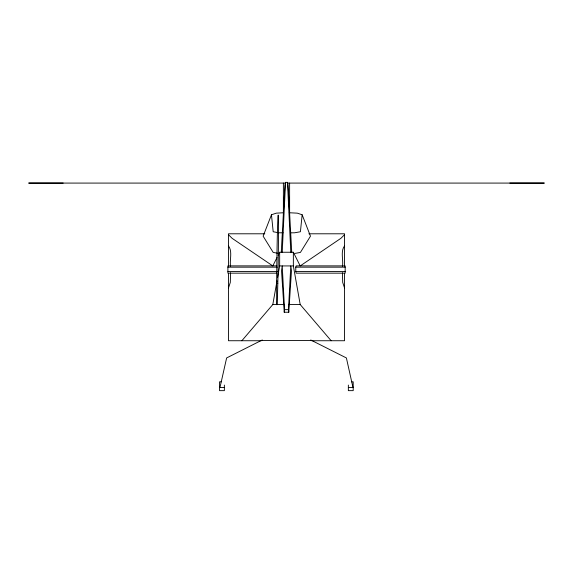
<?xml version="1.0" encoding="UTF-8"?>
<svg xmlns="http://www.w3.org/2000/svg" width="573" height="573" viewBox="0 0 573 573"><rect width="100%" height="100%" fill="white"/><g stroke="black" fill="none" stroke-linecap="round" stroke-linejoin="round"><path stroke-width="0.86" d="M282.231 252.249L285.526 182.35L287.496 182.35L288.09 185.237L291.75 252.371M288.785 312.235L288.47 309.656L290.79 265.929L291.485 270.714L288.785 312.235L284.237 312.235L281.536 270.714L282.231 265.929L284.552 309.656L284.237 312.235M281.264 252.371L284.924 185.237L285.526 182.35M289.258 212.748L297.33 213.156L302.15 214.775L300.417 231.75L294.579 232.796L290.54 232.839M241.863 340.734L272.812 304.542L277.017 280.849M277.64 277.332L279.66 265.929L279.66 252.249L293.355 252.249L300.202 265.929L340.899 238.318L344.545 234.686M219.982 387.441L226.629 357.946L262.276 339.982M295.768 267.168L296.162 265.879L345.168 265.879L345.168 273.163L296.162 273.163L295.768 271.452L295.768 267.168L345.168 267.168M228.469 287.983L230.31 282.403L230.582 272.734M283.542 212.755L276.279 213.156L271.466 214.775L263.136 236.169L273.192 252.414L278.743 253.431M276.995 257.571L272.812 265.929L232.115 238.318L228.469 234.686M278.141 255.293L279.66 252.249M344.545 245.874C340.226 251.662 343.635 260.02 342.439 266.581M311.232 340.734L311.855 340.548L261.159 340.548L261.789 340.734M294.866 253.431L300.417 252.414L310.48 236.169L302.15 214.775M63.195 183.073L28.65 183.081L285.719 183.081M509.805 183.073L544.35 183.081L287.281 183.081M264.783 233.791L228.469 233.791L228.469 266.28M308.89 233.791L344.545 233.791L344.545 266.28M276.852 265.879L227.896 265.879L227.896 273.163L276.852 273.163M279.66 265.929L293.355 265.929L300.202 304.542L331.151 340.734M227.896 267.168L277.253 267.168M227.896 271.452L277.253 271.452M295.768 271.452L345.168 271.452M272.812 304.542L284.301 304.542M288.72 304.542L300.202 304.542M284.552 309.656L288.47 309.656M260.923 340.734L228.469 340.734L228.469 273.292M312.099 340.734L344.545 340.734L344.545 273.292M221.135 381.826L219.523 381.826L219.523 390.65L224.365 390.65L224.365 385.077M351.586 381.826L353.197 381.826L353.197 390.65L348.355 390.65L348.355 385.077M219.523 387.52L224.365 387.52M348.355 387.52L353.197 387.52M283.055 232.824L278.743 232.774L273.192 231.75L271.466 214.775M310.738 339.982L346.393 357.946L353.004 387.599M228.469 245.874C232.788 251.662 229.379 260.02 230.582 266.581M344.545 287.983L342.704 282.403L342.439 272.734M287.496 182.35L290.79 252.249M293.355 252.249L293.355 265.929M289.616 183.081L289.616 214.159M283.384 183.081L283.384 214.159M277.812 283.442A44.73 0.68 -89.2 0 0 278.227 215.161A44.73 0.68 -89.2 0 0 276.666 280.985A44.73 0.68 -89.2 0 0 277.812 283.442"/></g></svg>
